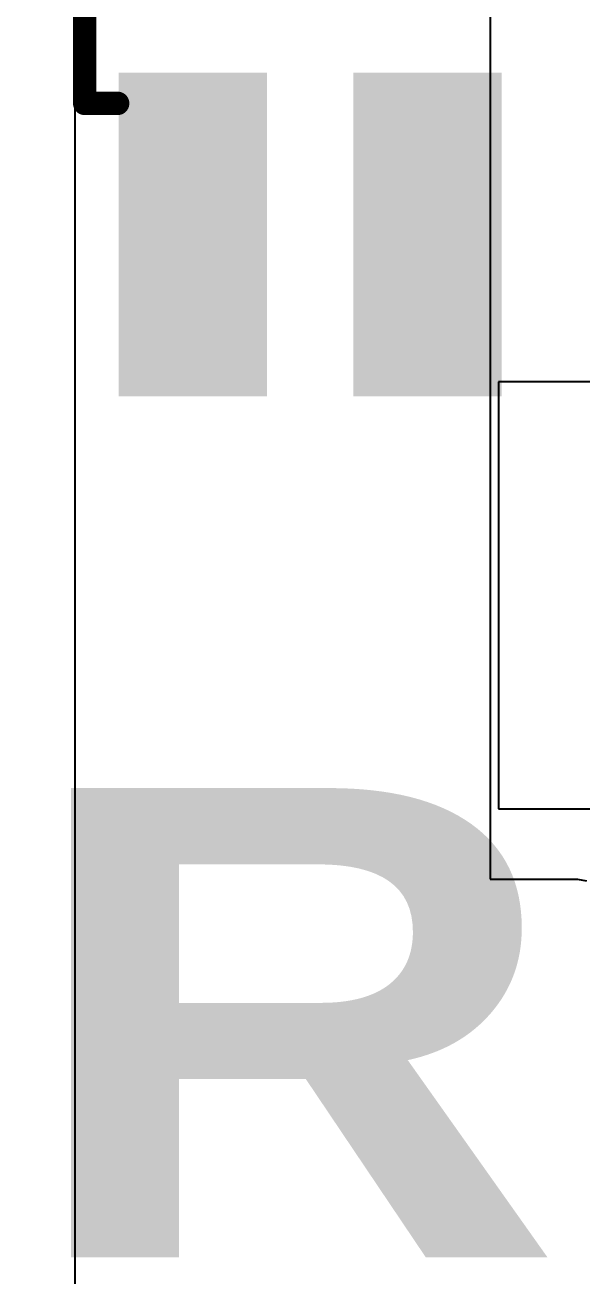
# Model space of a CAD drawing. Header units: inches. Extents: x -4 to 5258, y -4 to 5281.
# Drawn here: x 101.55 to 104.56, y 8.52 to 15.29 of the extents above; entities that cross this region are included whole.
import ezdxf

# ---------------------------------------------------------------- set-up
doc = ezdxf.new("R2010")
doc.units = ezdxf.units.IN
for name, color, linetype in [('Layer 2', 76, 'Continuous'), ('Top Layer', 1, 'Continuous'), ('Top Overlay', 2, 'Continuous'), ('Top Paste', 8, 'Continuous'), ('Top Solder', 216, 'Continuous')]:
    doc.layers.add(name, color=color, linetype=linetype)
doc.styles.add('Arial Black_Bold', font='', dxfattribs={"height": 0.2})
doc.styles.get('Arial Black_Bold').set_extended_font_data('Arial Black', bold=True)

# ---------------------------------------------------------------- blocks, each defined once
blk = doc.blocks.new('SOIC_8_22')
at = {"layer": 'Top Layer'}
for points in [[(3.475, -0.335), (3.475, -0.935), (1.925, -0.935), (1.925, -0.335)], [(3.475, -1.605), (3.475, -2.205), (1.925, -2.205), (1.925, -1.605)]]:
    blk.add_hatch(color=1, dxfattribs=at).paths.add_polyline_path(points)
at = {"layer": 'Top Paste'}
for points in [[(3.475, -0.335), (3.475, -0.935), (1.925, -0.935), (1.925, -0.335)], [(3.475, -1.605), (3.475, -2.205), (1.925, -2.205), (1.925, -1.605)]]:
    blk.add_hatch(color=8, dxfattribs=at).paths.add_polyline_path(points)
at = {"layer": 'Top Solder'}
for points in [[(3.5766, -0.2334), (3.5766, -1.0366), (1.8234, -1.0366), (1.8234, -0.2334)], [(3.5766, -1.5034), (3.5766, -2.3066), (1.8234, -2.3066), (1.8234, -1.5034)]]:
    blk.add_hatch(color=216, dxfattribs=at).paths.add_polyline_path(points)
at = {"layer": 'Top Overlay'}
for points in [[(1.9906, -2.4892, 0.127, 0.127, 0), (1.9906, -2.3114, 0.127, 0.127, 0)], [(1.9906, -2.4892, 0.127, 0.127, 0), (-1.9906, -2.4892, 0.127, 0.127, 0)]]:
    blk.add_lwpolyline(points, format="xyseb", dxfattribs=at)
for points in [[(1.9588, -2.3114, 0.0635, 0.0635, 1), (2.0223, -2.3114, 0.0635, 0.0635, 1)], [(1.9588, -2.4892, 0.0635, 0.0635, 1), (2.0223, -2.4892, 0.0635, 0.0635, 1)], [(1.9588, -2.4892, 0.0635, 0.0635, 1), (2.0223, -2.4892, 0.0635, 0.0635, 1)]]:
    blk.add_lwpolyline(points, format="xyseb", close=True, dxfattribs=at)

msp = doc.modelspace()

# ---------------------------------------------------------------- linework, layer by layer
at = {"layer": 'Layer 2'}
for p, q in [((101.8205, 5.5734), (101.8205, 18.4365)), ((107.044, 13.3616), (104.1102, 13.3616)), ((104.1102, 13.3616), (104.1102, 11.0507)), ((104.1102, 11.0507), (108.4918, 11.0507))]:
    msp.add_line(p, q, dxfattribs=at)
at = {"layer": 'Top Layer'}
for p, q in [((101.8205, 5.5734), (101.8205, 18.1399)), ((104.0651, 15.6485), (104.0651, 10.6697)), ((104.0651, 10.6697), (104.537, 10.6697)), ((104.537, 10.6697), (104.587, 10.6597))]:
    msp.add_line(p, q, dxfattribs=at)

# ---------------------------------------------------------------- block references
at = {"rotation": 270}
msp.add_blockref('SOIC_8_22', (104.3616, 16.8598), dxfattribs=at)

# ---------------------------------------------------------------- texts
at = {"layer": 'Top Overlay', "style": 'Arial Black_Bold'}
msp.add_text('STEPPER DRIVER - 2', height=2.54, rotation=360, dxfattribs=at).set_placement((85.5014, 8.6227))

doc.saveas('drawing.dxf')
